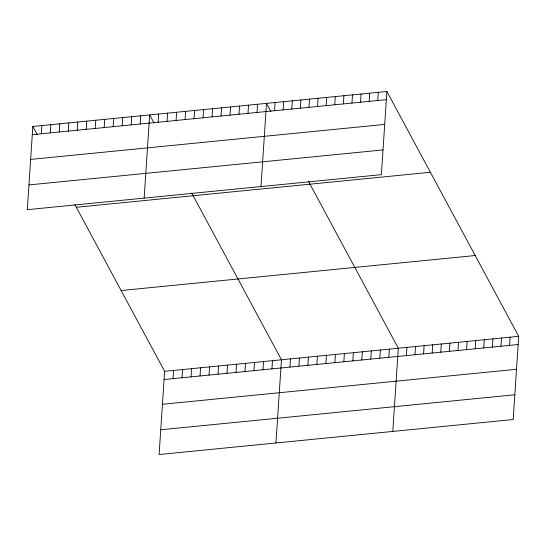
<?xml version="1.0" encoding="UTF-8"?>
<svg xmlns="http://www.w3.org/2000/svg" width="546" height="546" viewBox="0 0 546 546"><rect width="100%" height="100%" fill="white"/><g stroke="black" fill="none" stroke-linecap="round" stroke-linejoin="round"><path stroke-width="0.82" d="M32.828 126.467L27.3 209.664L381.374 174.672L386.896 91.475L32.828 126.467L37.21 134.616M41.271 133.777L41.817 125.58M50.259 132.89L50.798 124.693M59.248 132.002L59.787 123.806M68.236 131.115L68.776 122.918M77.218 130.228L77.764 122.031M86.207 129.334L86.753 121.137M95.195 128.446L95.741 120.25M104.184 127.559L104.73 119.362M113.172 126.672L113.718 118.475M122.161 125.785L122.707 117.588M131.149 124.897L131.695 116.701M140.138 124.01L140.684 115.807M144.144 198.116L149.672 114.919L154.054 123.068M158.115 122.229L158.654 114.032M167.103 121.342L167.642 113.145M176.092 120.454L176.631 112.258M74.857 204.559L164.626 371.328L159.104 454.525L513.172 419.533L518.7 336.336L386.896 91.475M185.074 119.567L185.62 111.37M173.075 378.637L173.614 370.441M194.062 118.68L194.608 110.476M182.064 377.75L182.603 369.553M203.051 117.786L203.597 109.589M191.045 376.863L191.591 368.666M212.039 116.899L212.585 108.702M200.034 375.976L200.58 367.779M221.028 116.011L221.574 107.815M209.022 375.088L209.568 366.885M230.016 115.124L230.562 106.927M218.011 374.194L218.557 365.997M239.005 114.237L239.551 106.04M227 373.307L227.545 365.11M247.993 113.35L248.539 105.146M235.988 372.42L236.534 364.223M256.982 112.456L257.528 104.259M244.977 371.533L245.523 363.336M260.988 186.568L266.509 103.371L270.898 111.52M253.965 370.645L254.511 362.448M274.57 110.722L275.109 102.525M262.954 369.758L263.5 361.554M283.169 109.869L283.708 101.672M271.942 368.864L272.481 360.667M291.762 109.023L292.308 100.826M275.948 442.977L281.47 359.78L191.701 193.011M300.361 108.169L300.907 99.973M289.919 367.089L290.458 358.893M308.961 107.323L309.507 99.119M298.901 366.202L299.447 358.005M317.56 106.47L318.106 98.273M307.889 365.315L308.435 357.118M326.16 105.617L326.706 97.42M316.878 364.428L317.424 356.224M334.759 104.771L335.305 96.574M325.866 363.534L326.412 355.337M343.359 103.917L343.905 95.721M351.958 103.071L352.504 94.874M334.855 362.646L335.401 354.45M360.558 102.218L361.097 94.021M343.844 361.759L344.389 353.562M369.157 101.372L369.697 93.175M352.832 360.872L353.378 352.675M377.757 100.519L378.296 92.322M361.821 359.985L362.367 351.788M370.809 359.097L371.355 350.901M379.798 358.203L380.337 350.006M388.786 357.316L389.325 349.119M392.792 431.429L398.314 348.232L308.545 181.463M406.367 355.582L406.913 347.379M414.967 354.729L415.513 346.533M423.566 353.876L424.112 345.679M432.166 353.03L432.712 344.833M440.765 352.177L441.311 343.98M449.365 351.331L449.911 343.134M457.964 350.477L458.51 342.281M466.564 349.631L467.11 341.434M475.163 348.778L475.702 340.581M483.763 347.932L484.302 339.735M492.362 347.079L492.902 338.882M500.955 346.232L501.501 338.035M509.555 345.379L510.1 337.182M32.282 134.664L386.35 99.672M30.637 159.418L384.712 124.42M28.945 184.917L383.012 149.918M76.324 207.275L430.391 172.277M121.137 290.527L475.204 255.528M164.626 371.328L518.7 336.336M164.087 379.525L518.154 344.533M162.442 404.279L516.509 369.28M160.749 429.777L514.817 394.778"/></g></svg>
